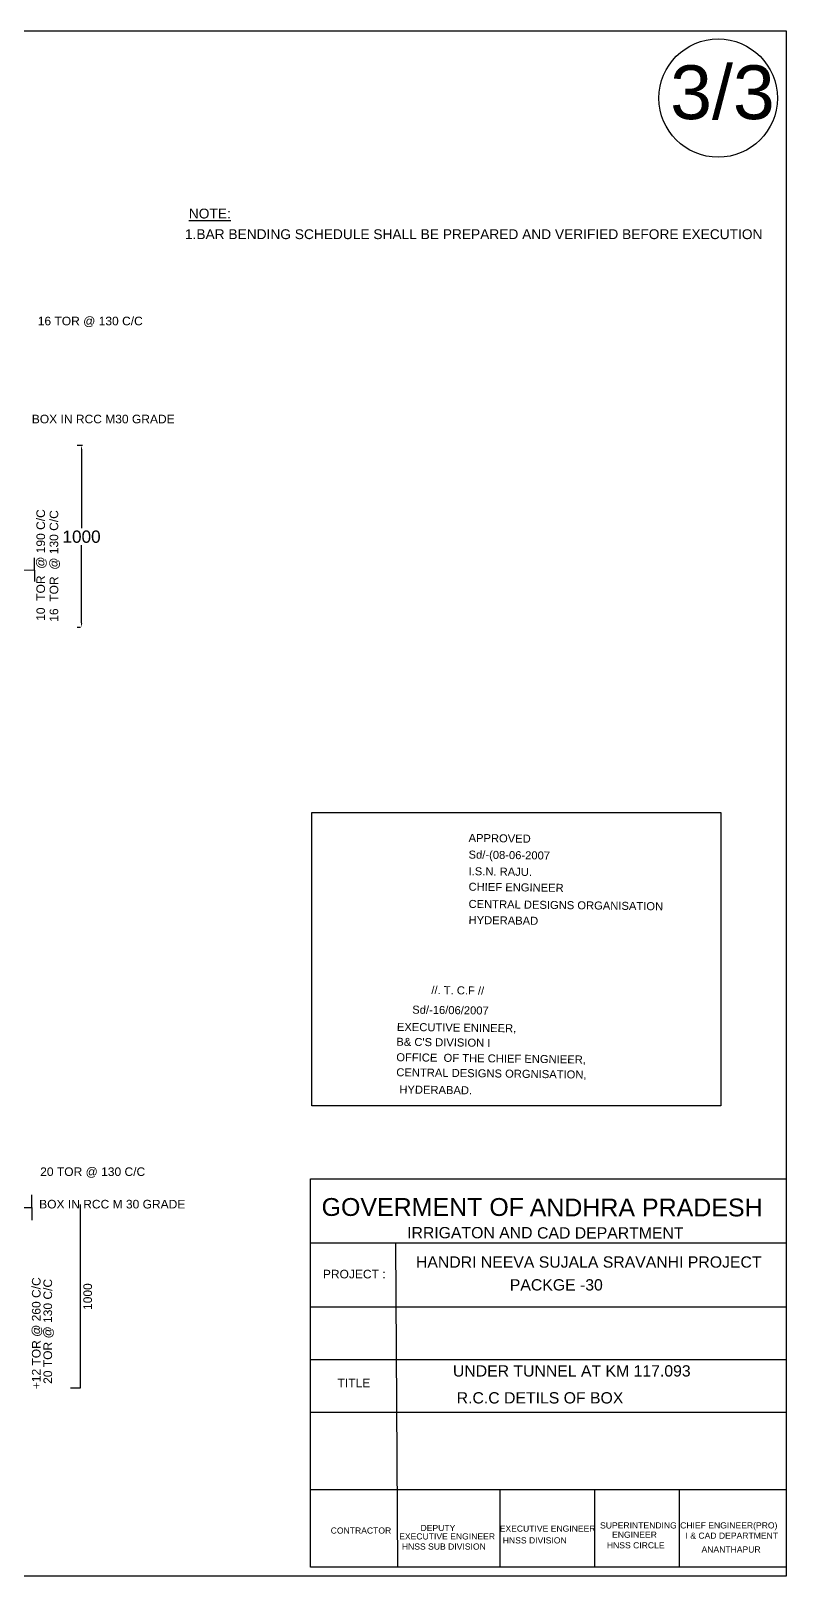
# Model space of a CAD drawing. Header units: inches. Extents: x 77.3 to 167.4, y 41.8 to 104.8.
# Drawn here: x 136.6 to 167.4, y 41.8 to 104.8 of the extents above; entities that cross this region are included whole.
import ezdxf

# ---------------------------------------------------------------- set-up
doc = ezdxf.new("R2010")
doc.units = ezdxf.units.IN
doc.header["$MEASUREMENT"] = 0
doc.layers.add('DRAWING', color=7, linetype='Continuous')
doc.styles.get("Standard").update_dxf_attribs({"font": 'arial.ttf'})
doc.dimstyles.get("Standard").update_dxf_attribs({"dimtxt": 0.18, "dimasz": 0.18, "dimexe": 0.18, "dimexo": 0.0625, "dimgap": 0.09, "dimtad": 0, "dimtih": 1, "dimtoh": 1, "dimdec": 4, "dimzin": 0, "dimdsep": 46, "dimtxsty": 'Standard', "dimcen": 0.09, "dimadec": 0, "dimazin": 0, "dimtfac": 1, "dimtdec": 4, "dimtofl": 0, "dimtmove": 0, "dimatfit": 3, "dimfxl": 1, "dimtolj": 1, "dimtzin": 0, "dimarcsym": 0})

# ---------------------------------------------------------------- blocks, each defined once
blk = doc.blocks.new('*D8')
at = {"layer": 'Defpoints', "color": 0, "transparency": 16777216}
for p in [(138.801, 87.882), (138.704, 80.471), (138.729, 80.471)]:
    blk.add_point(p, dxfattribs=at)
at = {"layer": 'DRAWING', "color": 0, "lineweight": -2, "transparency": 16777216}
for p, q in [((138.738, 87.882), (138.524, 87.882)), ((138.704, 87.702), (138.704, 84.507)), ((138.704, 80.651), (138.704, 83.817)), ((138.666, 80.471), (138.524, 80.471))]:
    blk.add_line(p, q, dxfattribs=at)
at = {"layer": 'DRAWING', "color": 0, "transparency": 16777216}
for points in [[(138.674, 87.702), (138.734, 87.702), (138.704, 87.882)], [(138.674, 80.651), (138.734, 80.651), (138.704, 80.471)]]:
    blk.add_solid(points, dxfattribs=at)
at = {"layer": 'DRAWING', "color": 0, "transparency": 16777216, "insert": (138.704, 84.162), "char_height": 0.5, "attachment_point": 5}
blk.add_mtext('\\A1;1000', dxfattribs=at)

msp = doc.modelspace()

# ---------------------------------------------------------------- linework, layer by layer
at = {"layer": 'DRAWING'}
for points in [[(77.40408, 104.7599), (167.37629, 104.7599), (167.37629, 41.8394), (77.40408, 41.8394)], [(148.07508, 72.9351), (164.7147, 72.9351), (164.7147, 60.98368), (148.07508, 60.98368)], [(148.02746, 58.0149), (167.37346, 58.0149), (167.37346, 42.20029), (148.02746, 42.20029)]]:
    msp.add_lwpolyline(points, close=True, dxfattribs=at)
for points in [[(134.56287, 82.81071), (136.78488, 82.80479), (136.78488, 83.30251)], [(136.78488, 82.80479), (136.78488, 82.34261)], [(134.11639, 56.8544), (136.67738, 56.8544), (136.67738, 57.36184)], [(136.67738, 56.8544), (136.67738, 56.33601)], [(138.25183, 49.50353), (138.65598, 49.50353), (138.65598, 56.97576)], [(148.02746, 55.40403), (167.37346, 55.40403)], [(151.5731, 42.20029), (151.49121, 55.40403)], [(148.02746, 52.8064), (167.37346, 52.8064)], [(148.02746, 50.65974), (167.37346, 50.65974)], [(167.37346, 48.5001), (148.02746, 48.5001)], [(167.37346, 45.34589), (148.02746, 45.34589)], [(155.72333, 45.34589), (155.72333, 42.20029)], [(159.58178, 45.34589), (159.58178, 42.20029)], [(163.03758, 42.18682), (163.03758, 45.33242)]]:
    msp.add_lwpolyline(points, dxfattribs=at)
msp.add_circle((164.61357, 102.02412), 2.40982, dxfattribs=at)

# ---------------------------------------------------------------- texts
for s, height, p in [('3/3', 2.191784, (162.65889, 101.16628)), ('%%UNOTE:', 0.4, (143.07078, 97.12225)), ('1.BAR BENDING SCHEDULE SHALL BE PREPARED AND VERIFIED BEFORE EXECUTION ', 0.4, (142.91118, 96.28159)), ('16 TOR @ 130 C/C', 0.35, (136.92198, 92.77186)), ('BOX IN RCC M30 GRADE', 0.35, (136.67981, 88.78028)), ('20 TOR @ 130 C/C', 0.35, (137.02109, 58.13142)), ('BOX IN RCC M 30 GRADE ', 0.35, (136.9789, 56.80993)), ('GOVERMENT OF  ', 0.7270636, (148.4722, 56.50567)), ('ANDHRA PRADESH ', 0.7270636, (156.94153, 56.4856)), ('IRRIGATON AND ', 0.4598712, (151.95307, 55.59426)), ('CAD DEPARTMENT ', 0.4598712, (157.24268, 55.58441)), ('HANDRI NEEVA SUJALA SRAVANHI PROJECT ', 0.4598712, (152.31378, 54.39843)), ('PROJECT :', 0.35, (148.52541, 53.96208)), ('PACKGE -30', 0.459871, (156.13333, 53.46863)), ('UNDER TUNNEL AT KM 117.093', 0.4598712, (153.81825, 49.96508)), ('TITLE ', 0.35, (149.12286, 49.52879)), ('R.C.C DETILS OF BOX', 0.4598712, (153.97167, 48.86821)), ('CONTRACTOR', 0.25, (148.84313, 43.5695)), ('EXECUTIVE ENGINEER ', 0.25, (151.63028, 43.33058)), ('DEPUTY ', 0.25, (152.49848, 43.67578)), ('EXECUTIVE ENGINEER ', 0.25, (155.72085, 43.6487)), ('HNSS DIVISION ', 0.25, (155.84729, 43.16878)), ('SUPERINTENDING ', 0.25, (159.80503, 43.77823)), ('ENGINEER ', 0.25, (160.29392, 43.39934)), ('CHIEF ENGINEER(PRO)', 0.25, (163.06608, 43.77937)), ('I & CAD DEPARTMENT ', 0.25, (163.28504, 43.36183)), ('HNSS SUB DIVISION ', 0.25, (151.73986, 42.91801)), ('HNSS CIRCLE', 0.25, (160.08319, 42.96994)), ('ANANTHAPUR', 0.25, (163.93529, 42.79848))]:
    msp.add_text(s, height=height, dxfattribs=at).set_placement(p)
for s, height, rotation, p in [('10  TOR  @ 190 C/C', 0.35, 90, (137.21695, 80.73773)), ('16  TOR  @ 130 C/C', 0.35, 90, (137.75478, 80.69922)), ('APPROVED', 0.325917, 359.2798942, (154.4531, 71.73574)), ('Sd/-(08-06-2007', 0.3259166, 359.2798942, (154.4531, 71.05836)), ('I.S.N. RAJU.', 0.3259166, 359.2798942, (154.4531, 70.38097)), ('CHIEF ENGINEER', 0.3259166, 359.2798942, (154.4531, 69.74874)), ('CENTRAL DESIGNS ORGANISATION', 0.3259166, 359.2798942, (154.4531, 69.04877)), ('HYDERABAD', 0.325917, 359.2798942, (154.4531, 68.39397)), (' //. T. C.F //', 0.3259166, 359.2798942, (152.81179, 65.54459)), ('Sd/-16/06/2007', 0.3259166, 359.2798942, (152.16009, 64.74342)), ('EXECUTIVE ENINEER,', 0.3259166, 359.2798942, (151.53582, 64.04251)), ("B& C'S DIVISION I", 0.3259166, 359.2798942, (151.51344, 63.43674)), ('OFFICE  OF THE CHIEF ENGNIEER,', 0.3259166, 359.2798942, (151.51344, 62.80661)), ('CENTRAL DESIGNS ORGNISATION,', 0.3259166, 359.2798942, (151.51344, 62.19395)), ('HYDERABAD.', 0.325917, 359.2798942, (151.63605, 61.49376)), ('+12 TOR @ 260 C/C', 0.35, 90, (137.03451, 49.44839)), ('20 TOR @ 130 C/C', 0.35, 90, (137.50397, 49.66768)), ('1000', 0.35, 90, (139.12779, 52.67586))]:
    msp.add_text(s, height=height, rotation=rotation, dxfattribs=at).set_placement(p)

# ---------------------------------------------------------------- dimensions: what is measured, and where the dimension line sits
dim = msp.add_linear_dim(base=(138.70422, 80.47108), p1=(138.80065, 87.88151), p2=(138.72897, 80.47108), angle=90, text='1000', dimstyle='Standard', override={"dimtxt": 0.5}, dxfattribs=at)
dim.commit()
dim.dimension.update_dxf_attribs({"geometry": '*D8', "text_midpoint": (138.70422, 84.16202), "dimtype": 160})

doc.saveas('drawing.dxf')
